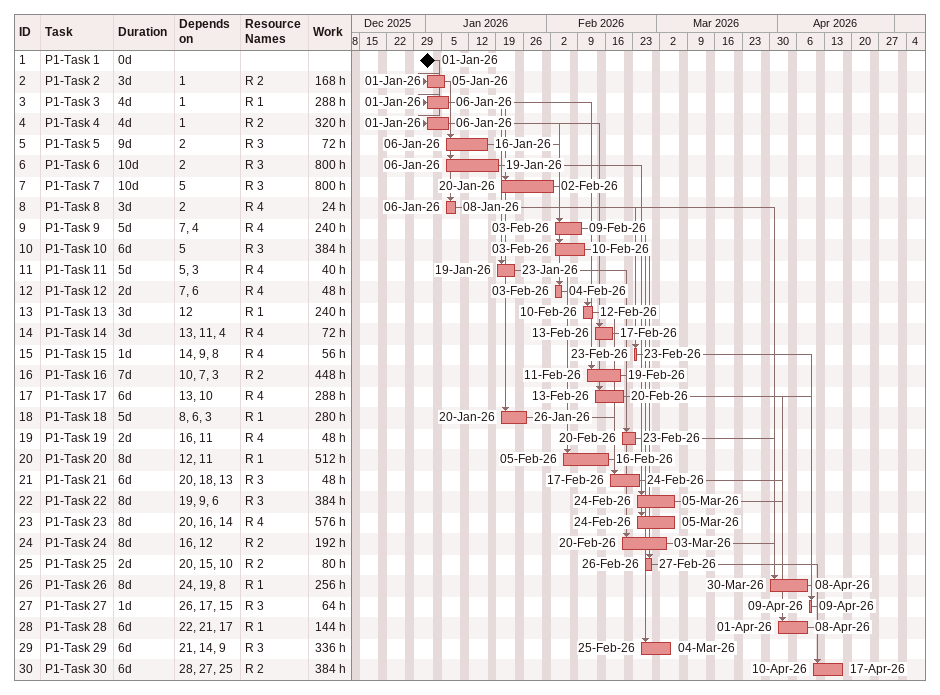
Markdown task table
| ID | Task | Duration | Start | Finish | Predecessors | Resources | Work (h) |
|---|---|---|---|---|---|---|---|
| 1 | P1-Task 1 | 0d | 2026-01-01 | 2026-01-01 |  |  |  |
| 2 | P1-Task 2 | 3d | 2026-01-01 | 2026-01-05 | 1 | R 2 | 168 |
| 3 | P1-Task 3 | 4d | 2026-01-01 | 2026-01-06 | 1 | R 1 | 288 |
| 4 | P1-Task 4 | 4d | 2026-01-01 | 2026-01-06 | 1 | R 2 | 320 |
| 5 | P1-Task 5 | 9d | 2026-01-06 | 2026-01-16 | 2 | R 3 | 72 |
| 6 | P1-Task 6 | 10d | 2026-01-06 | 2026-01-19 | 2 | R 3 | 800 |
| 7 | P1-Task 7 | 10d | 2026-01-20 | 2026-02-02 | 5 | R 3 | 800 |
| 8 | P1-Task 8 | 3d | 2026-01-06 | 2026-01-08 | 2 | R 4 | 24 |
| 9 | P1-Task 9 | 5d | 2026-02-03 | 2026-02-09 | 7, 4 | R 4 | 240 |
| 10 | P1-Task 10 | 6d | 2026-02-03 | 2026-02-10 | 5 | R 3 | 384 |
| 11 | P1-Task 11 | 5d | 2026-01-19 | 2026-01-23 | 5, 3 | R 4 | 40 |
| 12 | P1-Task 12 | 2d | 2026-02-03 | 2026-02-04 | 7, 6 | R 4 | 48 |
| 13 | P1-Task 13 | 3d | 2026-02-10 | 2026-02-12 | 12 | R 1 | 240 |
| 14 | P1-Task 14 | 3d | 2026-02-13 | 2026-02-17 | 13, 11, 4 | R 4 | 72 |
| 15 | P1-Task 15 | 1d | 2026-02-23 | 2026-02-23 | 14, 9, 8 | R 4 | 56 |
| 16 | P1-Task 16 | 7d | 2026-02-11 | 2026-02-19 | 10, 7, 3 | R 2 | 448 |
| 17 | P1-Task 17 | 6d | 2026-02-13 | 2026-02-20 | 13, 10 | R 4 | 288 |
| 18 | P1-Task 18 | 5d | 2026-01-20 | 2026-01-26 | 8, 6, 3 | R 1 | 280 |
| 19 | P1-Task 19 | 2d | 2026-02-20 | 2026-02-23 | 16, 11 | R 4 | 48 |
| 20 | P1-Task 20 | 8d | 2026-02-05 | 2026-02-16 | 12, 11 | R 1 | 512 |
| 21 | P1-Task 21 | 6d | 2026-02-17 | 2026-02-24 | 20, 18, 13 | R 3 | 48 |
| 22 | P1-Task 22 | 8d | 2026-02-24 | 2026-03-05 | 19, 9, 6 | R 3 | 384 |
| 23 | P1-Task 23 | 8d | 2026-02-24 | 2026-03-05 | 20, 16, 14 | R 4 | 576 |
| 24 | P1-Task 24 | 8d | 2026-02-20 | 2026-03-03 | 16, 12 | R 2 | 192 |
| 25 | P1-Task 25 | 2d | 2026-02-26 | 2026-02-27 | 20, 15, 10 | R 2 | 80 |
| 26 | P1-Task 26 | 8d | 2026-03-30 | 2026-04-08 | 24, 19, 8 | R 1 | 256 |
| 27 | P1-Task 27 | 1d | 2026-04-09 | 2026-04-09 | 26, 17, 15 | R 3 | 64 |
| 28 | P1-Task 28 | 6d | 2026-04-01 | 2026-04-08 | 22, 21, 17 | R 1 | 144 |
| 29 | P1-Task 29 | 6d | 2026-02-25 | 2026-03-04 | 21, 14, 9 | R 3 | 336 |
| 30 | P1-Task 30 | 6d | 2026-04-10 | 2026-04-17 | 28, 27, 25 | R 2 | 384 |
